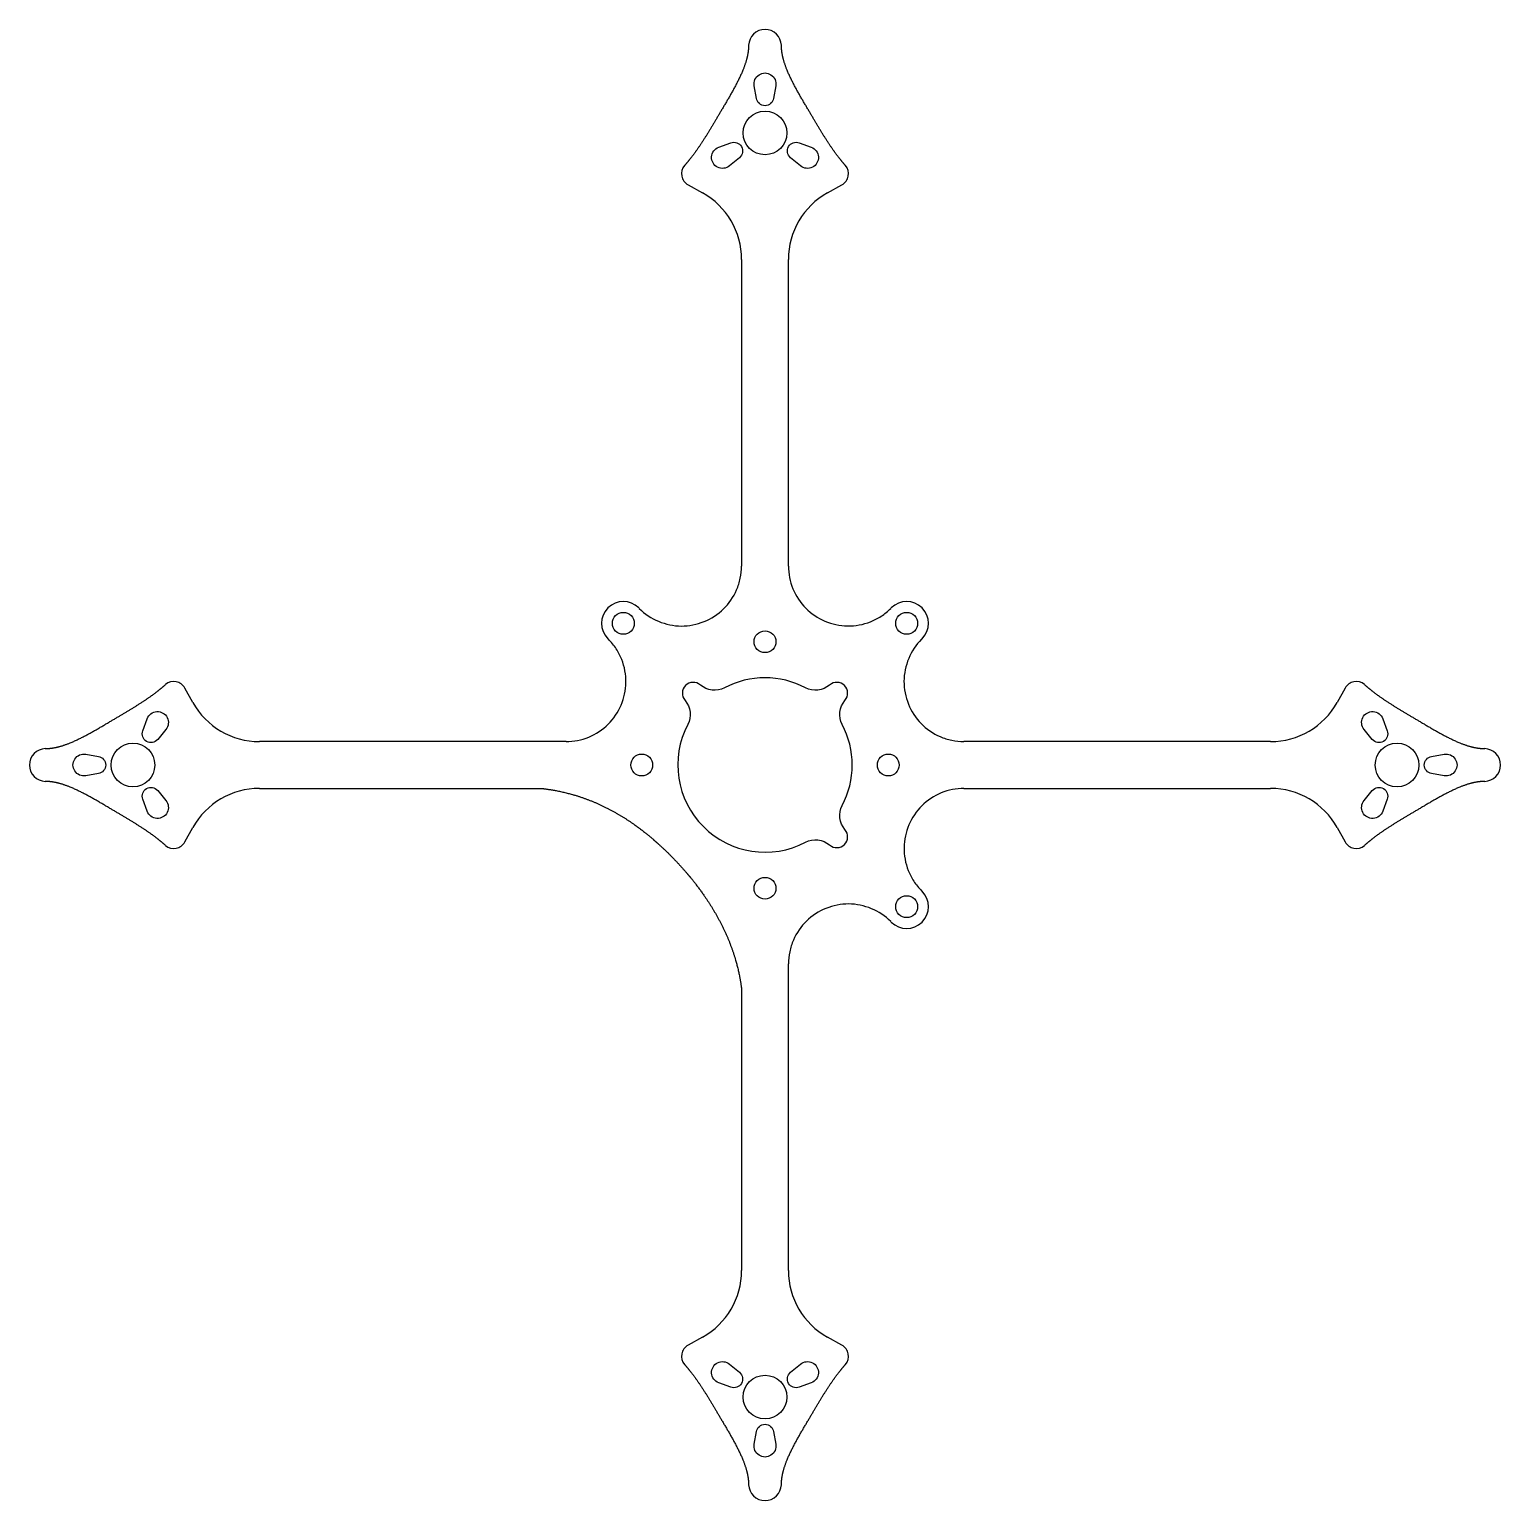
# Model space of a CAD drawing. Header units: millimetres. Extents: x -67 to 67, y -67 to 67.
import ezdxf

# ---------------------------------------------------------------- set-up
doc = ezdxf.new("R2010")
doc.units = ezdxf.units.MM
doc.layers.get('0').update_dxf_attribs({"linetype": 'CONTINUOUS'})

msp = doc.modelspace()

# ---------------------------------------------------------------- linework, layer by layer
for p, q in [((-7.06, 53.24), (-5.74, 52.5)), ((5.74, 52.5), (7.06, 53.24)), ((-2.15, 46.39), (-2.15, 18.26)), ((2.15, 18.26), (2.15, 46.39)), ((-11.54, 14.36), (-11.59, 14.41)), ((11.59, 14.41), (11.54, 14.36)), ((-14.41, 11.59), (-14.36, 11.54)), ((14.36, 11.54), (14.41, 11.59)), ((-52.5, 5.74), (-53.24, 7.06)), ((53.24, 7.06), (52.5, 5.74)), ((-18.26, 2.15), (-46.39, 2.15)), ((46.39, 2.15), (18.26, 2.15)), ((-46.39, -2.15), (-20.45, -2.15)), ((18.26, -2.15), (46.39, -2.15)), ((-53.24, -7.06), (-52.5, -5.74)), ((52.5, -5.74), (53.24, -7.06)), ((14.41, -11.59), (14.36, -11.54)), ((11.54, -14.36), (11.59, -14.41)), ((2.15, -46.39), (2.15, -18.26)), ((-2.15, -20.56), (-2.15, -46.39)), ((-5.74, -52.5), (-7.06, -53.24)), ((7.06, -53.24), (5.74, -52.5))]:
    msp.add_line(p, q)
for points in [[(0.79, 61.17, -0.845154), (-0.79, 61.17), (-0.99, 62.33, -1.183216), (0.99, 62.33)], [(-3.14, 57.1, -0.845154), (-2.35, 55.73), (-3.26, 54.98, -1.183216), (-4.25, 56.69)], [(2.35, 55.73, -0.845154), (3.14, 57.1), (4.25, 56.69, -1.183216), (3.26, 54.98)], [(3.71, -7.09, -0.306819), (5.93, -7.34, 0.92655), (7.34, -5.93, -0.306819), (7.09, -3.71, 0.245574), (7.09, 3.71, -0.306819), (7.34, 5.93, 0.92655), (5.93, 7.34, -0.306819), (3.71, 7.09, 0.245574), (-3.71, 7.09, -0.306819), (-5.93, 7.34, 0.92655), (-7.34, 5.93, -0.306819), (-7.09, 3.71, 0.734502)], [(-55.73, 2.35, -0.845154), (-57.1, 3.14), (-56.69, 4.25, -1.183216), (-54.98, 3.26)], [(57.1, 3.14, -0.845154), (55.73, 2.35), (54.98, 3.26, -1.183216), (56.69, 4.25)], [(-61.17, 0.79, -0.845154), (-61.17, -0.79), (-62.33, -0.99, -1.183216), (-62.33, 0.99)], [(61.17, -0.79, -0.845154), (61.17, 0.79), (62.33, 0.99, -1.183216), (62.33, -0.99)], [(-57.1, -3.14, -0.845154), (-55.73, -2.35), (-54.98, -3.26, -1.183216), (-56.69, -4.25)], [(55.73, -2.35, -0.845154), (57.1, -3.14), (56.69, -4.25, -1.183216), (54.98, -3.26)], [(-2.35, -55.73, -0.845154), (-3.14, -57.1), (-4.25, -56.69, -1.183216), (-3.26, -54.98)], [(3.14, -57.1, -0.845154), (2.35, -55.73), (3.26, -54.98, -1.183216), (4.25, -56.69)], [(-0.79, -61.17, -0.845154), (0.79, -61.17), (0.99, -62.33, -1.183216), (-0.99, -62.33)]]:
    msp.add_lwpolyline(points, format="xyb", close=True)
for centre, radius in [((0, 58), 2), ((-13, 13), 1), ((13, 13), 1), ((0, 11.31), 1), ((-58, 0), 2), ((58, 0), 2), ((-11.31, 0), 1), ((11.31, 0), 1), ((0, -11.31), 1), ((13, -13), 1), ((0, -58), 2)]:
    msp.add_circle(centre, radius)
for centre, radius, start, end in [((0, 66), 1.5, 1.5301, 178.4699), ((-6.5, 54.25), 1.16, 139.5469, 240.8677), ((6.5, 54.25), 1.16, -60.8677, 40.4532), ((-9.15, 46.39), 7, 0, 60.8677), ((9.15, 46.39), 7, 119.1323, 180), ((-13, 13), 2, 45, 225), ((13, 13), 2, -45, 135), ((-54.25, 6.5), 1.16, 29.1323, 130.4531), ((54.25, 6.5), 1.16, 49.5468, 150.8677), ((-46.39, 9.15), 7, 209.1323, 270), ((46.39, 9.15), 7, 270, 330.8677), ((-66, 0), 1.5, 91.5301, 268.4699), ((66, 0), 1.5, -88.4699, 88.4699), ((-46.39, -9.15), 7, 90, 150.8677), ((46.39, -9.15), 7, 29.1323, 90), ((-54.25, -6.5), 1.16, 229.5468, 330.8677), ((54.25, -6.5), 1.16, 209.1323, 310.4531), ((13, -13), 2, -135, 45), ((-9.15, -46.39), 7, 299.1323, 360), ((9.15, -46.39), 7, 180, 240.8677), ((-6.5, -54.25), 1.16, 119.1323, 220.4532), ((6.5, -54.25), 1.16, -40.4531, 60.8677), ((0, -66), 1.5, 181.5301, 358.4699)]:
    msp.add_arc(centre, radius, start, end)
for points in [[(-1.5, 66.04), (-1.51, 65.81), (-1.54, 65.36), (-1.68, 64.66), (-2.01, 63.71), (-2.6, 62.5), (-3.26, 61.32), (-3.94, 60.18), (-4.57, 59.1), (-5.18, 58.08), (-5.81, 57.07), (-6.37, 56.26), (-6.85, 55.64), (-7.2, 55.22), (-7.38, 55)], [(7.38, 55), (7.2, 55.22), (6.85, 55.64), (6.37, 56.26), (5.81, 57.07), (5.18, 58.08), (4.57, 59.1), (3.94, 60.18), (3.26, 61.32), (2.6, 62.5), (2.01, 63.71), (1.68, 64.66), (1.54, 65.36), (1.51, 65.81), (1.5, 66.04)], [(-66.04, 1.5), (-65.81, 1.51), (-65.36, 1.54), (-64.66, 1.68), (-63.71, 2.01), (-62.5, 2.6), (-61.32, 3.26), (-60.18, 3.94), (-59.1, 4.57), (-58.08, 5.18), (-57.07, 5.81), (-56.26, 6.37), (-55.64, 6.85), (-55.22, 7.2), (-55, 7.38)], [(55, 7.38), (55.22, 7.2), (55.64, 6.85), (56.26, 6.37), (57.07, 5.81), (58.08, 5.18), (59.1, 4.57), (60.18, 3.94), (61.32, 3.26), (62.5, 2.6), (63.71, 2.01), (64.66, 1.68), (65.36, 1.54), (65.81, 1.51), (66.04, 1.5)], [(-55, -7.38), (-55.22, -7.2), (-55.64, -6.85), (-56.26, -6.37), (-57.07, -5.81), (-58.08, -5.18), (-59.1, -4.57), (-60.18, -3.94), (-61.32, -3.26), (-62.5, -2.6), (-63.71, -2.01), (-64.66, -1.68), (-65.36, -1.54), (-65.81, -1.51), (-66.04, -1.5)], [(66.04, -1.5), (65.81, -1.51), (65.36, -1.54), (64.66, -1.68), (63.71, -2.01), (62.5, -2.6), (61.32, -3.26), (60.18, -3.94), (59.1, -4.57), (58.08, -5.18), (57.07, -5.81), (56.26, -6.37), (55.64, -6.85), (55.22, -7.2), (55, -7.38)], [(-7.38, -55), (-7.2, -55.22), (-6.85, -55.64), (-6.37, -56.26), (-5.81, -57.07), (-5.18, -58.08), (-4.57, -59.1), (-3.94, -60.18), (-3.26, -61.32), (-2.6, -62.5), (-2.01, -63.71), (-1.68, -64.66), (-1.54, -65.36), (-1.51, -65.81), (-1.5, -66.04)], [(1.5, -66.04), (1.51, -65.81), (1.54, -65.36), (1.68, -64.66), (2.01, -63.71), (2.6, -62.5), (3.26, -61.32), (3.94, -60.18), (4.57, -59.1), (5.18, -58.08), (5.81, -57.07), (6.37, -56.26), (6.85, -55.64), (7.2, -55.22), (7.38, -55)]]:
    msp.add_open_spline(points, degree=5)
for points, degree, knots in [([(-11.54, 14.36), (-11.03, 13.86), (-10.43, 13.46), (-9.11, 12.91), (-8.4, 12.76), (-6.97, 12.75), (-6.26, 12.89), (-4.93, 13.42), (-4.32, 13.82), (-3.3, 14.82), (-2.89, 15.41), (-2.45, 16.42), (-2.34, 16.77), (-2.19, 17.51), (-2.15, 17.88), (-2.15, 18.26)], 3, [0, 0, 0, 0, 0.214854, 0.214854, 0.429709, 0.429709, 0.644563, 0.644563, 0.859418, 0.859418, 1.074272, 1.074272, 1.186691, 1.186691, 1.29911, 1.29911, 1.29911, 1.29911]), ([(2.15, 18.26), (2.15, 17.54), (2.29, 16.83), (2.83, 15.51), (3.23, 14.9), (4.24, 13.88), (4.84, 13.48), (6.15, 12.92), (6.86, 12.77), (8.29, 12.75), (9.01, 12.88), (10.02, 13.28), (10.35, 13.45), (10.98, 13.86), (11.27, 14.1), (11.54, 14.36)], 3, [0, 0, 0, 0, 0.214854, 0.214854, 0.429709, 0.429709, 0.644563, 0.644563, 0.859418, 0.859418, 1.074272, 1.074272, 1.186691, 1.186691, 1.29911, 1.29911, 1.29911, 1.29911]), ([(-18.26, 2.15), (-17.54, 2.15), (-16.83, 2.29), (-15.51, 2.83), (-14.9, 3.23), (-13.88, 4.24), (-13.48, 4.84), (-12.92, 6.15), (-12.77, 6.86), (-12.75, 8.29), (-12.88, 9.01), (-13.28, 10.02), (-13.45, 10.35), (-13.86, 10.98), (-14.1, 11.27), (-14.36, 11.54)], 3, [0, 0, 0, 0, 0.214854, 0.214854, 0.429709, 0.429709, 0.644563, 0.644563, 0.859418, 0.859418, 1.074272, 1.074272, 1.186691, 1.186691, 1.29911, 1.29911, 1.29911, 1.29911]), ([(14.36, 11.54), (13.86, 11.03), (13.46, 10.43), (12.91, 9.11), (12.76, 8.4), (12.75, 6.97), (12.89, 6.26), (13.42, 4.93), (13.82, 4.32), (14.82, 3.3), (15.41, 2.89), (16.42, 2.45), (16.77, 2.34), (17.51, 2.19), (17.88, 2.15), (18.26, 2.15)], 3, [0, 0, 0, 0, 0.214854, 0.214854, 0.429709, 0.429709, 0.644563, 0.644563, 0.859418, 0.859418, 1.074272, 1.074272, 1.186691, 1.186691, 1.29911, 1.29911, 1.29911, 1.29911]), ([(-20.45, -2.15), (-20.24, -2.18), (-19.34, -2.3), (-17.8, -2.6), (-15.74, -3.26), (-13.72, -4.26), (-12.01, -5.4), (-10.88, -6.29), (-10.27, -6.81), (-10.14, -6.93)], 5, [0.0700794, 0.0700794, 0.0700794, 0.0700794, 0.0700794, 0.0700794, 0.1, 0.2, 0.3, 0.4, 0.4282565, 0.4282565, 0.4282565, 0.4282565, 0.4282565, 0.4282565]), ([(18.26, -2.15), (17.54, -2.15), (16.83, -2.29), (15.51, -2.83), (14.9, -3.23), (13.88, -4.24), (13.48, -4.84), (12.92, -6.15), (12.77, -6.86), (12.75, -8.29), (12.88, -9.01), (13.28, -10.02), (13.45, -10.35), (13.86, -10.98), (14.1, -11.27), (14.36, -11.54)], 3, [0, 0, 0, 0, 0.214854, 0.214854, 0.429709, 0.429709, 0.644563, 0.644563, 0.859418, 0.859418, 1.074272, 1.074272, 1.186691, 1.186691, 1.29911, 1.29911, 1.29911, 1.29911]), ([(-10.14, -6.93), (-9.8, -7.22), (-9.13, -7.83), (-8.48, -8.47), (-7.86, -9.13), (-7.26, -9.82), (-6.97, -10.17)], 5, [0.4282565, 0.4282565, 0.4282565, 0.4282565, 0.4282565, 0.4282565, 0.5, 0.5720111, 0.5720111, 0.5720111, 0.5720111, 0.5720111, 0.5720111]), ([(-6.97, -10.17), (-6.85, -10.31), (-6.34, -10.94), (-5.46, -12.09), (-4.32, -13.85), (-3.29, -15.91), (-2.62, -17.96), (-2.3, -19.47), (-2.18, -20.35), (-2.15, -20.56)], 5, [0.5720111, 0.5720111, 0.5720111, 0.5720111, 0.5720111, 0.5720111, 0.6, 0.7, 0.8, 0.9, 0.9311189, 0.9311189, 0.9311189, 0.9311189, 0.9311189, 0.9311189]), ([(11.54, -14.36), (11.03, -13.86), (10.43, -13.46), (9.11, -12.91), (8.4, -12.76), (6.97, -12.75), (6.26, -12.89), (4.93, -13.42), (4.32, -13.82), (3.3, -14.82), (2.89, -15.41), (2.45, -16.42), (2.34, -16.77), (2.19, -17.51), (2.15, -17.88), (2.15, -18.26)], 3, [0, 0, 0, 0, 0.214854, 0.214854, 0.429709, 0.429709, 0.644563, 0.644563, 0.859418, 0.859418, 1.074272, 1.074272, 1.186691, 1.186691, 1.29911, 1.29911, 1.29911, 1.29911])]:
    msp.add_open_spline(points, degree=degree, knots=knots)

doc.saveas('drawing.dxf')
